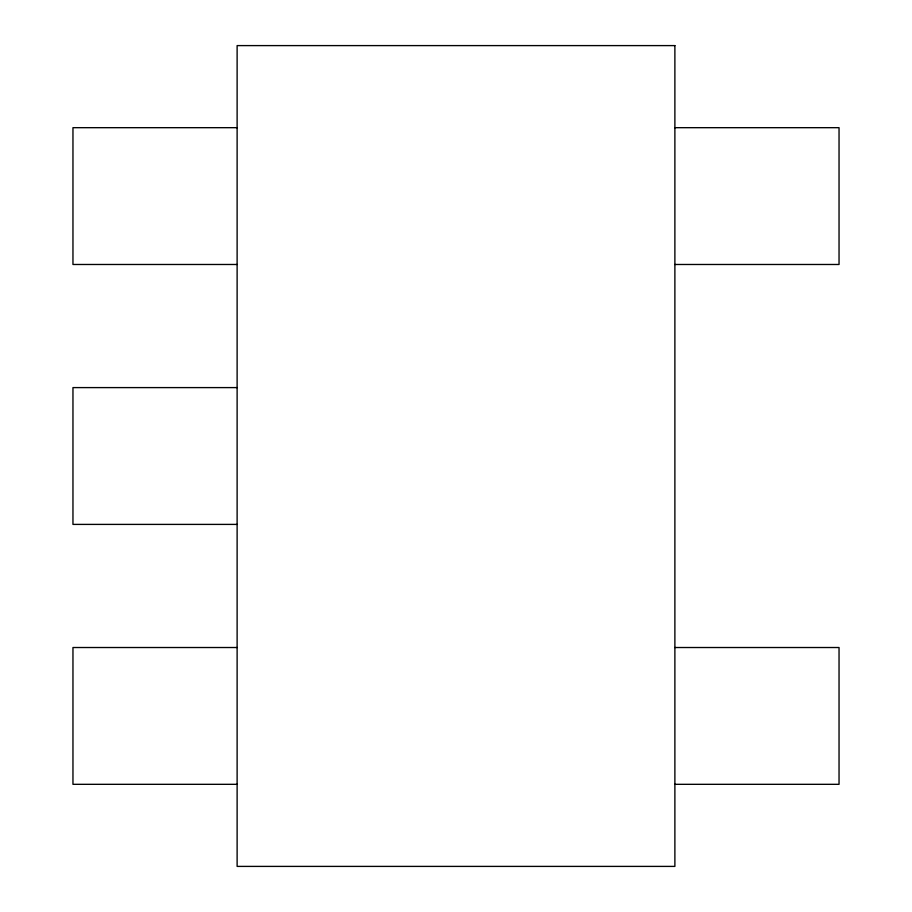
<?xml version="1.0" encoding="UTF-8"?>
<svg xmlns="http://www.w3.org/2000/svg" width="912" height="912" viewBox="0 0 912 912"><rect width="100%" height="100%" fill="white"/><g stroke="black" fill="none" stroke-linecap="round" stroke-linejoin="round"><path stroke-width="1.37" d="M237.12 127.68L72.96 127.68L72.96 264.48L237.12 264.48M674.88 127.68L839.04 127.68L839.04 264.48L674.88 264.48M237.12 387.6L72.96 387.6L72.96 524.4L237.12 524.4M237.12 647.52L72.96 647.52L72.96 784.32L237.12 784.32M674.88 647.52L839.04 647.52L839.04 784.32L674.88 784.32M674.88 45.6L237.12 45.6L237.12 866.4L674.88 866.4L674.88 45.6"/></g></svg>
